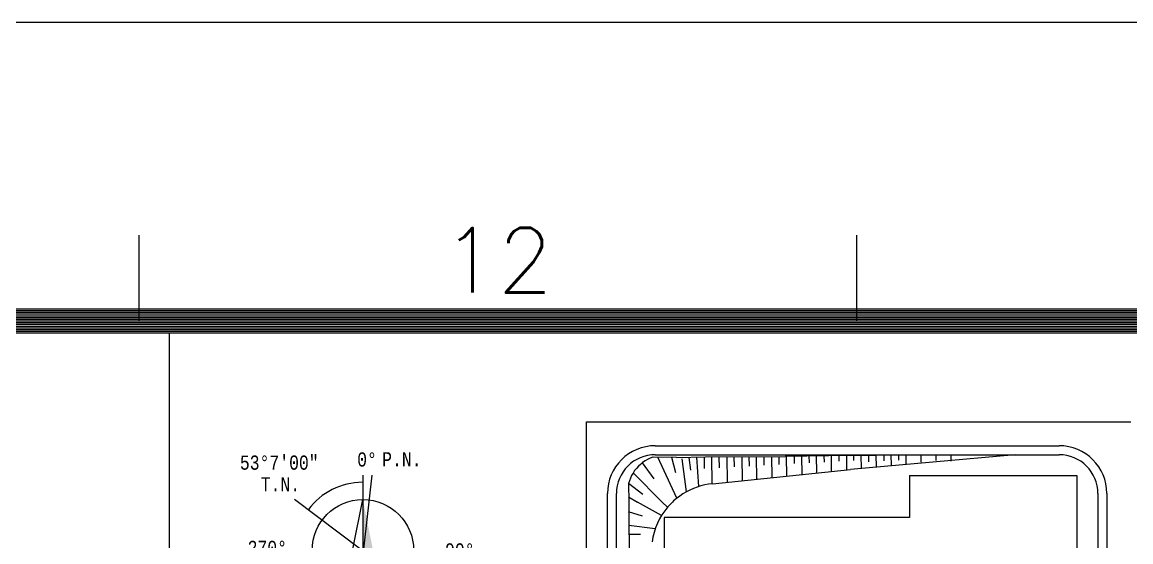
# Model space of a CAD drawing. Header units: metres. Extents: x -85 to 100835, y 0 to 71280.
# Drawn here: x 67405 to 76673, y 66934 to 71280 of the extents above; entities that cross this region are included whole.
import ezdxf
from ezdxf.enums import TextEntityAlignment as Align

# ---------------------------------------------------------------- set-up
doc = ezdxf.new("R2010")
doc.units = ezdxf.units.M
doc.header["$LTSCALE"] = 1200
doc.layers.get('0').update_dxf_attribs({"color": 8})
for name, color, linetype in [('BACK DWG', 9, 'Continuous'), ('COORDE', 7, 'Continuous'), ('ETBLKA', 7, 'Continuous'), ('FORMAT', 2, 'Continuous')]:
    doc.layers.add(name, color=color, linetype=linetype)
doc.styles.add('MONOTXT', font='MONOTXT.shx', dxfattribs={"width": 0.7})
doc.styles.add('ROMANS', font='romans.shx', dxfattribs={"width": 0.8, "height": 360, "bigfont": 'ghs.shx'})

# ---------------------------------------------------------------- blocks, each defined once
blk = doc.blocks.new('Offshore_HEC')
at = {"lineweight": 25}
for p, q in [((570.535, 579.16), (570.535, 573.16)), ((620.535, 579.16), (620.535, 573.16)), ((821, 574), (20, 574)), ((820.88, 573.88), (20.13, 573.88)), ((820.76, 573.76), (20.25, 573.76)), ((820.64, 573.64), (20.37, 573.64)), ((820.52, 573.52), (20.5, 573.52)), ((820.4, 573.4), (20.63, 573.4)), ((820.28, 573.28), (20.75, 573.28)), ((820.16, 573.16), (20.87, 573.16)), ((820.04, 573.04), (21, 573.04)), ((819.8, 572.8), (21.13, 572.8)), ((819.92, 572.92), (21.25, 572.92)), ((819.68, 572.68), (21.37, 572.68)), ((819.56, 572.56), (21.5, 572.56)), ((819.44, 572.44), (21.63, 572.44)), ((819.32, 572.32), (21.75, 572.32))]:
    blk.add_line(p, q, dxfattribs=at)
blk.add_lwpolyline([(0, 0), (0, 594), (841, 594), (841, 0)], close=True, dxfattribs=at)
at = {"lineweight": 20, "style": 'ROMANS'}
blk.add_text('12', height=4.5, dxfattribs=at).set_placement((595.535, 575.16), align=Align.CENTER)
blk = doc.blocks.new('N')
at = {"layer": 'FORMAT'}
for p, q in [((188, 1), (-172, -3141)), ((0, 0), (0, -3163)), ((1402, -2634), (-1428, -510)), ((-1510, -1572), (1510, -1572))]:
    blk.add_line(p, q, dxfattribs=at)
blk.add_lwpolyline([(0, -510), (0, -2473), (-409, -2551)], close=True, dxfattribs=at)
blk.add_circle((0, -1571), 1061, dxfattribs=at)
blk.add_arc((0, -1571), 1423, 90.2133, 143.1699, dxfattribs=at)
for points in [[(0, -510), (408, -2551), (0, -2473)], [(-53, -3153), (-237, -3743), (-294, -3128)]]:
    blk.add_solid(points, dxfattribs=at)
at = {"layer": 'FORMAT', "style": 'MONOTXT', "width": 0.8}
for s, p in [('0%%d', (87, 329)), ('P.N.', (815, 333)), ('53%%D7\'00"', (-1747, 276)), ('T.N.', (-1722, -190)), ('270%%d', (-1997, -1520)), ('90%%d', (2026, -1573, 265)), ('180%%d', (470, -3013)), ('PREVAILING', (-219, -4101)), ('WIND', (-207, -4542))]:
    blk.add_text(s, height=297.1, dxfattribs=at).set_placement(p, align=Align.MIDDLE)

msp = doc.modelspace()

# ---------------------------------------------------------------- linework, layer by layer
at = {"layer": 'BACK DWG'}
for p, q in [((72123.2, 57987.9), (72123.2, 67937.9)), ((72123.2, 67937.9), (76673.2, 67937.9)), ((72698.2, 67737.9), (76073.2, 67737.9)), ((72698.2, 67662.9), (76073.2, 67662.9)), ((72698.2, 67662.9), (76073.2, 67662.9)), ((72798.2, 67662.9), (76073.2, 67662.9)), ((74329.8, 67655.5), (73782.7, 67648.8)), ((74295.4, 67655.1), (74297.1, 67535.9)), ((75705.5, 67662.9), (74329.8, 67539.3)), ((74329.8, 67655.5), (74540.1, 67658.1)), ((74358.6, 67615.5), (74357.9, 67655.8)), ((74421.9, 67548.9), (74420.4, 67656.6)), ((74483.6, 67603.6), (74482.9, 67657.4)), ((75705.4, 67662.9), (74540.1, 67658.1)), ((74546.8, 67561.8), (74545.4, 67658.1)), ((74607.9, 67658.1), (74608.5, 67610.5)), ((74671.6, 67574.7), (74670.4, 67658.2)), ((74733.4, 67617.4), (74732.9, 67658.2)), ((74796.5, 67587.6), (74795.4, 67658.3)), ((74921.3, 67600.6), (74920.4, 67658.4)), ((75046.2, 67613.5), (75045.4, 67658.5)), ((75170.5, 67607.5), (75170.5, 67658.6)), ((72556.3, 67565.7), (72540.2, 67548.1)), ((72573.7, 67582), (72556.3, 67565.7)), ((72592.3, 67596.9), (72573.7, 67582)), ((72687.5, 67460.6), (72590.4, 67595.5)), ((72612, 67610.4), (72592.3, 67596.9)), ((72632.7, 67622.3), (72612, 67610.4)), ((72654.2, 67632.6), (72632.7, 67622.3)), ((72676.4, 67641.2), (72654.2, 67632.6)), ((72680.3, 67642.4), (72676.4, 67641.2)), ((72875.5, 67640.2), (72680.3, 67642.4)), ((72877.1, 67298.3), (72718, 67642.4)), ((72833.6, 67642.4), (72866.4, 67513.6)), ((72875.5, 67640.2), (73116.4, 67645.1)), ((72920.7, 67635.8), (72920, 67641.9)), ((72959.8, 67353.5), (72921.6, 67629.4)), ((72994.3, 67534.5), (72982.5, 67640)), ((73061.9, 67396.8), (73045.1, 67642.4)), ((73109.4, 67546.6), (73108, 67644.8)), ((73116.4, 67645.1), (73782.7, 67648.8)), ((73173.4, 67419.6), (73170.4, 67645.4)), ((73234.3, 67553.5), (73232.9, 67645.8)), ((73295.5, 67646.1), (73298.2, 67432.5)), ((73359.2, 67560.4), (73357.9, 67646.4)), ((73420.4, 67646.8), (73423.1, 67445.4)), ((73484.2, 67567.3), (73482.9, 67647.1)), ((73547.9, 67458.4), (73545.4, 67647.5)), ((73609.1, 67574.2), (73607.9, 67647.8)), ((73670.4, 67648.2), (73672.8, 67471.3)), ((73734, 67581.1), (73732.9, 67648.5)), ((73797.6, 67484.2), (73795.4, 67649)), ((73857.9, 67649.7), (73858.9, 67587.9)), ((73920.4, 67650.5), (73922.5, 67497.1)), ((73982.9, 67651.3), (73983.9, 67594.9)), ((74047.4, 67510.1), (74045.4, 67652)), ((74107.9, 67652.8), (74108.8, 67601.7)), ((74172.2, 67523), (74170.4, 67653.5)), ((74232.9, 67654.3), (74233.7, 67608.6)), ((72500.5, 67488.8), (72490.4, 67467.1)), ((72512.2, 67509.5), (72500.5, 67488.8)), ((72525.5, 67529.4), (72512.2, 67509.5)), ((72512.6, 67510.1), (72755.6, 67266.9)), ((72540.2, 67548.1), (72525.5, 67529.4)), ((73175.7, 67419.8), (74329.8, 67539.3)), ((74823.2, 67487.9), (76223.2, 67487.9)), ((74823.2, 67487.9), (74823.2, 67137.9)), ((76223.2, 67487.9), (76223.2, 62266.6)), ((72482, 67444.8), (72475.4, 67421.9)), ((72475.4, 67421.9), (72476.5, 67266.9)), ((72593.6, 67330.9), (72475.4, 67421.9)), ((72490.4, 67467.1), (72482, 67444.8)), ((73016.8, 67380.6), (72986.8, 67367.3)), ((73047.6, 67392.1), (73016.8, 67380.6)), ((73078.9, 67401.9), (73047.6, 67392.1)), ((73110.8, 67409.7), (73078.9, 67401.9)), ((73143.1, 67415.7), (73110.8, 67409.7)), ((73175.7, 67419.8), (73143.1, 67415.7)), ((72298.2, 58587.9), (72298.2, 67337.9)), ((72373.2, 58587.9), (72373.2, 67337.9)), ((72474.6, 67309.1), (72550.3, 67266.9)), ((72875.9, 67297.4), (72851, 67276)), ((72902.1, 67317.3), (72875.9, 67297.4)), ((72929.3, 67335.6), (72902.1, 67317.3)), ((72957.6, 67352.3), (72929.3, 67335.6)), ((72986.8, 67367.3), (72957.6, 67352.3)), ((76398.2, 67337.9), (76398.2, 62486.7)), ((76473.2, 67337.9), (76473.2, 62486.7)), ((72476.5, 67266.9), (72501.1, 63877.8)), ((72750.7, 67155.3), (72550.3, 67266.9)), ((72799.7, 67222.8), (72755.6, 67266.9)), ((72841.6, 67266.9), (72802, 67225.5)), ((72851, 67276), (72841.6, 67266.9)), ((72590.3, 67149.4), (72474.6, 67184.1)), ((74823.2, 67137.9), (72773.2, 67137.9)), ((72773.2, 67137.9), (72773.2, 60837.9)), ((72697, 67041.8), (72477.9, 67070.7)), ((72574.6, 66996.6), (72474.6, 66996.6))]:
    msp.add_line(p, q, dxfattribs=at)
for centre, major_axis, start_param, end_param in [((72698.2, 67337.9), (-282.8, 282.8), -0.785398, 0.785398), ((72698.2, 67337.9), (229.8, 229.8), 0.785398, 2.356194), ((76073.2, 67337.9), (282.8, 282.8), 5.497787, 7.068583), ((76073.2, 67337.9), (229.8, 229.8), 5.497787, 7.068583), ((73229.8, 66859.3), (168.4, 537.4), 1.166485, 1.741306)]:
    msp.add_ellipse(centre, major_axis=major_axis, ratio=1, start_param=start_param, end_param=end_param, dxfattribs=at)
at = {"layer": 'ETBLKA'}
msp.add_lwpolyline([(83433.9, 68678.4), (68634.3, 68678.4), (68634.3, 54878.4), (83433.9, 54878.4)], close=True, dxfattribs=at)

# ---------------------------------------------------------------- block references
at = {"layer": 'COORDE', "xscale": 0.4000000000232831, "yscale": 0.4000000000232831, "zscale": 0.4000000000232831}
msp.add_blockref('N', (70253.4, 67491.3), dxfattribs=at)
at = {"layer": 'ETBLKA', "xscale": 120, "yscale": 120, "zscale": 120}
msp.add_blockref('Offshore_HEC', (-84.9, 0), dxfattribs=at)

doc.saveas('drawing.dxf')
